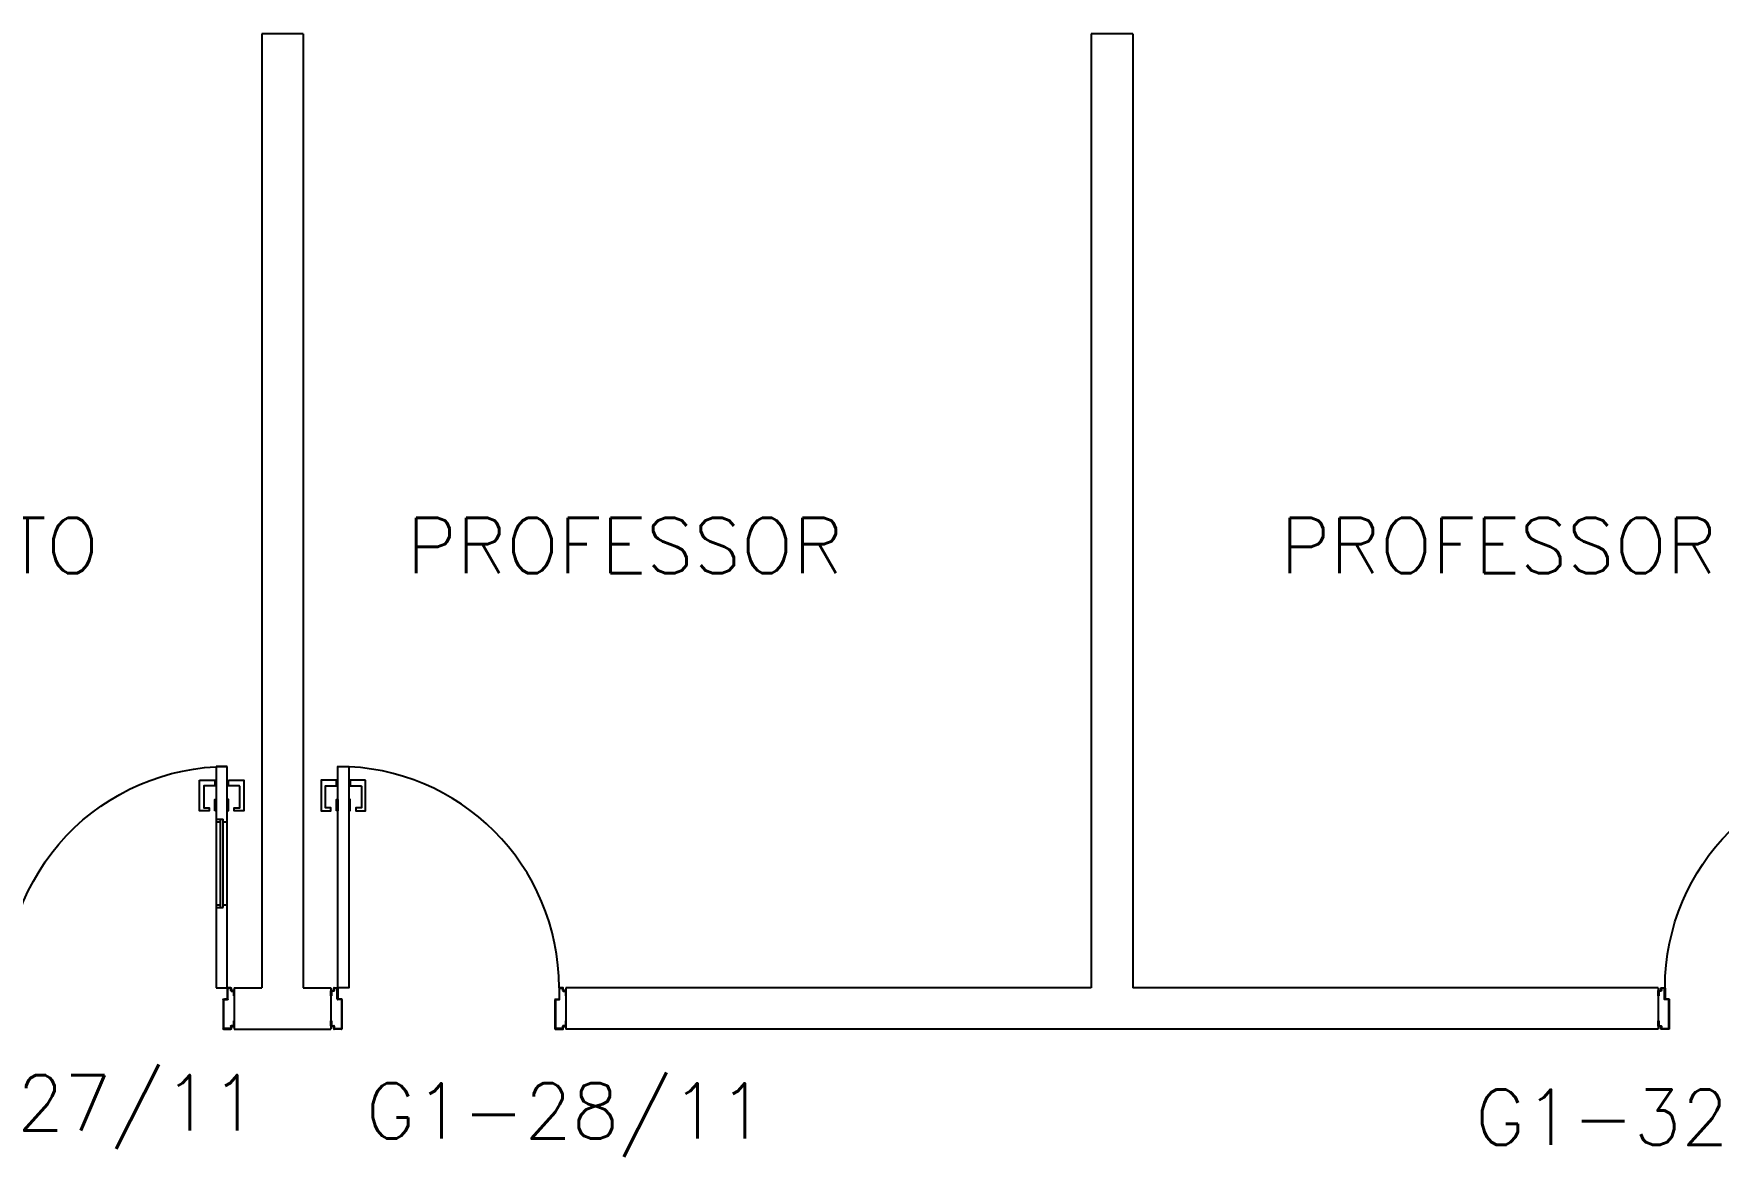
# Model space of a CAD drawing. Header units: millimetres. Extents: x 2801 to 3319, y 1187 to 1422.
# Drawn here: x 3076.25 to 3082.34, y 1325.71 to 1329.8 of the extents above; entities that cross this region are included whole.
import ezdxf

# ---------------------------------------------------------------- set-up
doc = ezdxf.new("R2010")
doc.units = ezdxf.units.MM
for name, color, linetype in [('AR-ALV', 2, 'Continuous'), ('AR-PORTA', 1, 'Continuous'), ('ENDEREÇO', 2, 'Continuous'), ('maçaneta', 1, 'Continuous'), ('mov', 1, 'Continuous'), ('PM-PERFIL U-C', 2, 'Continuous'), ('PM-VIDRO', 1, 'Continuous'), ('pm1', 2, 'Continuous'), ('pm2', 2, 'Continuous'), ('TEXTO', 2, 'Continuous')]:
    doc.layers.add(name, color=color, linetype=linetype)
doc.styles.add('UNB-100', font='simplex.shx', dxfattribs={"height": 0.2})
doc.styles.add('UNB1-100', font='simplex.shx', dxfattribs={"height": 0.2})

# ---------------------------------------------------------------- blocks, each defined once
blk = doc.blocks.new('PM3')
at = {"layer": 'maçaneta'}
for points in [[(0.02, 0.825), (-0.035, 0.825), (-0.035, 0.715), (0, 0.715), (0, 0.725), (-0.02, 0.725), (-0.02, 0.8035, -0.414214), (-0.0185, 0.805), (0.02, 0.805)], [(0.125, 0.825), (0.07, 0.825), (0.07, 0.805), (0.1085, 0.805, -0.414214), (0.11, 0.8035), (0.11, 0.725), (0.09, 0.725), (0.09, 0.715), (0.125, 0.715)]]:
    blk.add_lwpolyline(points, format="xyb", close=True, dxfattribs=at)
for points in [[(0.02, 0.715), (0.02, 0.755), (0.025, 0.755), (0.025, 0.715)], [(0.07, 0.715), (0.07, 0.755), (0.065, 0.755), (0.065, 0.715)]]:
    blk.add_lwpolyline(points, close=True, dxfattribs=at)
at = {"layer": 'mov'}
blk.add_arc((0.025, 0.075), 0.8, 0, 90, dxfattribs=at)
at = {"layer": 'PM-PERFIL U-C'}
for p, q in [((0, 0.045), (0, 0.0635)), ((0.0015, 0.065), (0.01, 0.065)), ((0.002, 0.063), (0.002, 0.045)), ((0.0105, 0.063), (0.002, 0.063)), ((0.01, 0.065), (0.01, 0.0735)), ((0.0115, 0.075), (0.0235, 0.075)), ((0.012, 0.073), (0.012, 0.0645)), ((0.023, 0.073), (0.012, 0.073)), ((0.023, 0.0335), (0.023, 0.073)), ((0.025, 0.0735), (0.025, 0.034)), ((0.825, 0.0735), (0.825, 0.034)), ((0.8385, 0.075), (0.8265, 0.075)), ((0.827, 0.073), (0.838, 0.073)), ((0.827, 0.0335), (0.827, 0.073)), ((0.838, 0.073), (0.838, 0.0645)), ((0.8395, 0.063), (0.848, 0.063)), ((0.84, 0.065), (0.84, 0.0735)), ((0.8485, 0.065), (0.84, 0.065)), ((0.848, 0.063), (0.848, 0.045)), ((0.85, 0.045), (0.85, 0.0635)), ((0.002, 0.045), (0, 0.045)), ((0.038, 0.032), (0.0245, 0.032)), ((0.0385, 0.034), (0.025, 0.034)), ((0.038, 0.032), (0.038, -0.073)), ((0.04, 0.0325), (0.04, -0.0735)), ((0.81, 0.0325), (0.81, -0.0735)), ((0.8115, 0.034), (0.825, 0.034)), ((0.812, 0.032), (0.8255, 0.032)), ((0.812, 0.032), (0.812, -0.073)), ((0.848, 0.045), (0.85, 0.045)), ((0, -0.045), (0.002, -0.045)), ((0, -0.0635), (0, -0.045)), ((0.002, -0.045), (0.002, -0.063)), ((0.85, -0.045), (0.848, -0.045)), ((0.848, -0.045), (0.848, -0.063)), ((0.85, -0.0635), (0.85, -0.045)), ((0.01, -0.065), (0.0015, -0.065)), ((0.002, -0.063), (0.0105, -0.063)), ((0.01, -0.0735), (0.01, -0.065)), ((0.0385, -0.075), (0.0115, -0.075)), ((0.012, -0.0645), (0.012, -0.073)), ((0.012, -0.073), (0.038, -0.073)), ((0.8115, -0.075), (0.8385, -0.075)), ((0.838, -0.073), (0.812, -0.073)), ((0.838, -0.0645), (0.838, -0.073)), ((0.848, -0.063), (0.8395, -0.063)), ((0.84, -0.0735), (0.84, -0.065)), ((0.84, -0.065), (0.8485, -0.065))]:
    blk.add_line(p, q, dxfattribs=at)
for centre, start, end in [((0.0015, 0.0635), 90, 180), ((0.0115, 0.0735), 90, 180), ((0.0105, 0.0645), 270, 0), ((0.0235, 0.0735), 360, 90), ((0.8265, 0.0735), 90, 180), ((0.8395, 0.0645), 180, 270), ((0.8385, 0.0735), 0, 90), ((0.8485, 0.0635), 0, 90), ((0.0245, 0.0335), 180, 270), ((0.0385, 0.0325), 0, 90), ((0.8115, 0.0325), 90, 180), ((0.8255, 0.0335), 270, 0), ((0.0015, -0.0635), 180, 270), ((0.0115, -0.0735), 180, 270), ((0.0105, -0.0645), 0, 90), ((0.0385, -0.0735), 269.93864, 0), ((0.8115, -0.0735), 180, 270.06136), ((0.8395, -0.0645), 90, 180), ((0.8385, -0.0735), 270, 0), ((0.8485, -0.0635), 270, 0)]:
    blk.add_arc(centre, 0.0015, start, end, dxfattribs=at)
at = {"layer": 'pm1'}
blk.add_lwpolyline([(0.065, 0.875), (0.065, 0.075), (0.025, 0.075), (0.025, 0.875)], close=True, dxfattribs=at)
blk = doc.blocks.new('PM3V')
at = {"layer": 'maçaneta'}
for points in [[(0.02, 0.9), (-0.035, 0.9), (-0.035, 0.79), (0, 0.79), (0, 0.8), (-0.02, 0.8), (-0.02, 0.8785, -0.414214), (-0.0185, 0.88), (0.02, 0.88)], [(0.125, 0.9), (0.07, 0.9), (0.07, 0.88), (0.1085, 0.88, -0.414214), (0.11, 0.8785), (0.11, 0.8), (0.09, 0.8), (0.09, 0.79), (0.125, 0.79)]]:
    blk.add_lwpolyline(points, format="xyb", close=True, dxfattribs=at)
for points in [[(0.02, 0.79), (0.02, 0.83), (0.025, 0.83), (0.025, 0.79)], [(0.07, 0.79), (0.07, 0.83), (0.065, 0.83), (0.065, 0.79)]]:
    blk.add_lwpolyline(points, close=True, dxfattribs=at)
at = {"layer": 'mov'}
blk.add_arc((0.025, 0.15), 0.8, 356.84716, 90, dxfattribs=at)
at = {"layer": 'PM-PERFIL U-C'}
for p, q in [((0, 0.12), (0, 0.1385)), ((0.0015, 0.14), (0.01, 0.14)), ((0.002, 0.138), (0.002, 0.12)), ((0.0105, 0.138), (0.002, 0.138)), ((0.01, 0.14), (0.01, 0.1485)), ((0.0115, 0.15), (0.0235, 0.15)), ((0.012, 0.148), (0.012, 0.1395)), ((0.023, 0.148), (0.012, 0.148)), ((0.023, 0.1085), (0.023, 0.148)), ((0.025, 0.1485), (0.025, 0.109)), ((0.825, 0.1485), (0.825, 0.109)), ((0.8385, 0.15), (0.8265, 0.15)), ((0.827, 0.148), (0.838, 0.148)), ((0.827, 0.1085), (0.827, 0.148)), ((0.838, 0.148), (0.838, 0.1395)), ((0.8395, 0.138), (0.848, 0.138)), ((0.84, 0.14), (0.84, 0.1485)), ((0.8485, 0.14), (0.84, 0.14)), ((0.848, 0.138), (0.848, 0.12)), ((0.85, 0.12), (0.85, 0.1385)), ((0.002, 0.12), (0, 0.12)), ((0.038, 0.107), (0.0245, 0.107)), ((0.0385, 0.109), (0.025, 0.109)), ((0.038, 0.107), (0.038, 0.002)), ((0.04, 0.1075), (0.04, 0.0015)), ((0.81, 0.1075), (0.81, 0.0015)), ((0.8115, 0.109), (0.825, 0.109)), ((0.812, 0.107), (0.8255, 0.107)), ((0.812, 0.107), (0.812, 0.002)), ((0.848, 0.12), (0.85, 0.12)), ((0, 0.03), (0.002, 0.03)), ((0, 0.0115), (0, 0.03)), ((0.01, 0.01), (0.0015, 0.01)), ((0.002, 0.03), (0.002, 0.012)), ((0.002, 0.012), (0.0105, 0.012)), ((0.01, 0.0015), (0.01, 0.01)), ((0.0385, 0), (0.0115, 0)), ((0.012, 0.0105), (0.012, 0.002)), ((0.012, 0.002), (0.038, 0.002)), ((0.8115, 0), (0.8385, 0)), ((0.838, 0.002), (0.812, 0.002)), ((0.838, 0.0105), (0.838, 0.002)), ((0.848, 0.012), (0.8395, 0.012)), ((0.84, 0.0015), (0.84, 0.01)), ((0.84, 0.01), (0.8485, 0.01)), ((0.85, 0.03), (0.848, 0.03)), ((0.848, 0.03), (0.848, 0.012)), ((0.85, 0.0115), (0.85, 0.03))]:
    blk.add_line(p, q, dxfattribs=at)
for centre, start, end in [((0.0015, 0.1385), 90, 180), ((0.0115, 0.1485), 90, 180), ((0.0105, 0.1395), 270, 0), ((0.0235, 0.1485), 360, 90), ((0.8265, 0.1485), 90, 180), ((0.8395, 0.1395), 180, 270), ((0.8385, 0.1485), 0, 90), ((0.8485, 0.1385), 0, 90), ((0.0245, 0.1085), 180, 270), ((0.0385, 0.1075), 0, 90), ((0.8115, 0.1075), 90, 180), ((0.8255, 0.1085), 270, 0), ((0.0015, 0.0115), 180, 270), ((0.0115, 0.0015), 180, 270), ((0.0105, 0.0105), 0, 90), ((0.0385, 0.0015), 269.93864, 0), ((0.8115, 0.0015), 180, 270.06136), ((0.8395, 0.0105), 90, 180), ((0.8385, 0.0015), 270, 0), ((0.8485, 0.0115), 270, 0)]:
    blk.add_arc(centre, 0.0015, start, end, dxfattribs=at)
at = {"layer": 'PM-VIDRO'}
for p, q in [((0.04, 0.45), (0.04, 0.75)), ((0.05, 0.75), (0.05, 0.45))]:
    blk.add_line(p, q, dxfattribs=at)
at = {"layer": 'pm1'}
for p, q in [((0.025, 0.95), (0.065, 0.95)), ((0.025, 0.75), (0.025, 0.95)), ((0.065, 0.95), (0.065, 0.76)), ((0.04, 0.75), (0.025, 0.75)), ((0.065, 0.76), (0.04, 0.76)), ((0.04, 0.75), (0.04, 0.76)), ((0.05, 0.76), (0.05, 0.75)), ((0.065, 0.75), (0.05, 0.75)), ((0.065, 0.76), (0.065, 0.75)), ((0.025, 0.15), (0.025, 0.45)), ((0.04, 0.45), (0.025, 0.45)), ((0.04, 0.44), (0.04, 0.45)), ((0.065, 0.44), (0.04, 0.44)), ((0.065, 0.45), (0.05, 0.45)), ((0.05, 0.45), (0.05, 0.44)), ((0.065, 0.45), (0.065, 0.44)), ((0.065, 0.44), (0.065, 0.15)), ((0.065, 0.15), (0.025, 0.15))]:
    blk.add_line(p, q, dxfattribs=at)
at = {"layer": 'pm2'}
for p, q in [((0.025, 0.45), (0.025, 0.75)), ((0.065, 0.75), (0.065, 0.45)), ((0.025, 0.15), (0.025, 0.109)), ((0.025, 0.109), (0.035, 0.109)), ((0.8252, 0.109), (0.8152, 0.109)), ((0.8152, 0), (0.8402, 0)), ((0.8402, 0.01), (0.8502, 0.01)), ((0.8402, 0), (0.8402, 0.01))]:
    blk.add_line(p, q, dxfattribs=at)

msp = doc.modelspace()

# ---------------------------------------------------------------- linework, layer by layer
at = {"layer": 'AR-ALV'}
for p, q in [((3077.2249, 1329.7998), (3077.0749, 1329.7998)), ((3077.0749, 1329.7998), (3077.0749, 1326.3498)), ((3077.2249, 1329.7998), (3077.2249, 1326.3498)), ((3080.0749, 1329.7998), (3080.0749, 1326.3498)), ((3080.2249, 1329.7998), (3080.0749, 1329.7998)), ((3080.2249, 1329.7998), (3080.2249, 1326.3498)), ((3076.9749, 1326.3498), (3076.9749, 1326.1998)), ((3076.9749, 1326.3498), (3077.0749, 1326.3498)), ((3077.2249, 1326.3498), (3077.3249, 1326.3498)), ((3077.3249, 1326.3498), (3077.3249, 1326.1998)), ((3080.0749, 1326.3498), (3078.1749, 1326.3498)), ((3078.1749, 1326.3498), (3078.1749, 1326.1998)), ((3082.1249, 1326.3498), (3080.2249, 1326.3498)), ((3082.1249, 1326.3498), (3082.1249, 1326.1998)), ((3076.9749, 1326.1998), (3077.3249, 1326.1998)), ((3082.1249, 1326.1998), (3078.1749, 1326.1998)), ((3082.1249, 1326.1998), (3079.2749, 1326.1998))]:
    msp.add_line(p, q, dxfattribs=at)

# ---------------------------------------------------------------- block references
at = {"layer": 'AR-PORTA', "xscale": -1}
for name, p in [('PM3V', (3076.9749, 1326.1998)), ('PM3', (3082.9749, 1326.2748))]:
    msp.add_blockref(name, p, dxfattribs=at)
at = {"layer": 'AR-PORTA'}
msp.add_blockref('PM3', (3077.3249, 1326.2748), dxfattribs=at)

# ---------------------------------------------------------------- texts
at = {"layer": 'ENDEREÇO', "style": 'UNB1-100'}
for s, p in [('G1-27/11', (3075.6143, 1325.8335)), ('G1-28/11', (3077.4504, 1325.8044)), ('G1-32/11', (3081.4628, 1325.7814))]:
    msp.add_text(s, height=0.2, dxfattribs=at).set_placement(p)
at = {"layer": 'TEXTO', "style": 'UNB-100'}
for s, p in [('MONITORAMENTO', (3074.2904, 1327.8487)), ('PROFESSOR', (3077.5993, 1327.8487)), ('PROFESSOR', (3080.7588, 1327.8487))]:
    msp.add_text(s, height=0.2, dxfattribs=at).set_placement(p)

doc.saveas('drawing.dxf')
